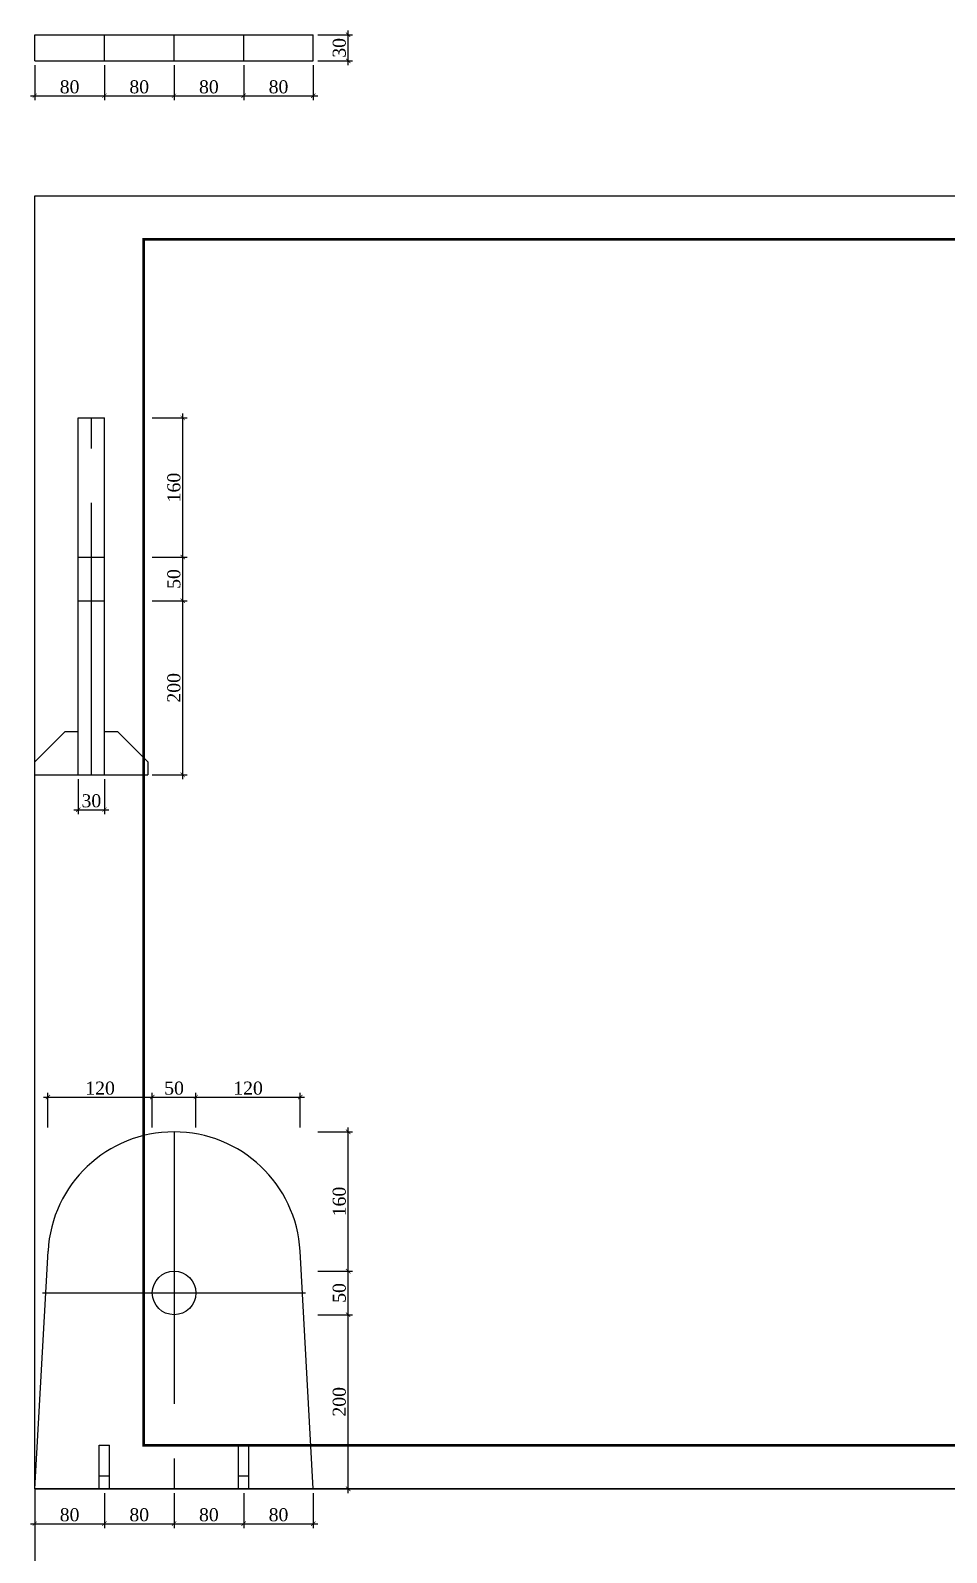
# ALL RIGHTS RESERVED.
# Model space of a CAD drawing. Extents: x -100 to 128588, y -22816 to 33500.
# Drawn here: x -100 to 20950, y -1463 to 33500 of the extents above; entities that cross this region are included whole.
import ezdxf
from ezdxf.enums import TextEntityAlignment as Align

# ---------------------------------------------------------------- set-up
doc = ezdxf.new("R2010")
doc.units = 0
doc.header["$LTSCALE"] = 1000
doc.linetypes.add('CENTER', pattern=[2, 1.25, -0.25, 0.25, -0.25])
doc.layers.get('0').update_dxf_attribs({"linetype": 'CONTINUOUS'})
doc.layers.get('Defpoints').update_dxf_attribs({"linetype": 'CONTINUOUS'})
doc.layers.add('1粗实线', color=1, linetype='CONTINUOUS', lineweight=30)
doc.layers.add('HFZT', color=5, linetype='CONTINUOUS', lineweight=15)
doc.styles.add('dd', font='times.ttf')
doc.styles.add('TSSD_NORM', font='tssdeng.shx', dxfattribs={"width": 0.7, "bigfont": 'hztxt.shx'})
doc.dimstyles.get("Standard").update_dxf_attribs({"dimtxt": 0.18, "dimasz": 0.18, "dimexe": 0.18, "dimexo": 0.0625, "dimgap": 0.09, "dimtad": 0, "dimtih": 1, "dimtoh": 1, "dimdec": 4, "dimzin": 0, "dimdsep": 46, "dimtxsty": 'Standard', "dimcen": 0.09, "dimadec": 0, "dimazin": 0, "dimtfac": 1, "dimtdec": 4, "dimtofl": 0, "dimtmove": 0, "dimatfit": 3, "dimfxl": 1, "dimtolj": 1, "dimtzin": 0, "dimarcsym": 0})

# ---------------------------------------------------------------- blocks, each defined once
blk = doc.blocks.new('DETK')
at = {"color": 7, "linetype": 'Continuous'}
blk.add_lwpolyline([(0, 0), (0, 29700), (42000, 29700), (42000, 0), (0, 0)], dxfattribs=at)
at = {"layer": '1粗实线', "color": 7, "linetype": 'Continuous', "const_width": 60}
blk.add_lwpolyline([(2500, 1000), (2500, 28700), (41000, 28700), (41000, 1000), (2500, 1000)], dxfattribs=at)
at = {"layer": 'HFZT', "color": 2, "style": 'TSSD_NORM', "width": 0.7}
for tag, height, p in [('比例尺', 250, (40275, 3100)), ('图号', 250, (37501, 1700)), ('日期', 250, (40275, 1700)), ('图名', 400, (31926, 1425))]:
    blk.add_attdef(tag, text='', height=height, dxfattribs=at).set_placement(p, align=Align.MIDDLE)
blk = doc.blocks.new('_ArchTick')
at = {"color": 0, "linetype": 'ByBlock', "const_width": 0.15}
blk.add_lwpolyline([(-0.5, -0.5), (0.5, 0.5)], dxfattribs=at)
blk = doc.blocks.new('*D92')
at = {"color": 0, "lineweight": -2, "transparency": 16777216}
for p, q in [((0, -100), (0, -900)), ((1600, -100), (1600, -900)), ((-100, -800), (1700, -800))]:
    blk.add_line(p, q, dxfattribs=at)
at = {"layer": 'Defpoints', "color": 0, "transparency": 16777216}
for p in [(0, 0), (1600, 0), (1600, -800)]:
    blk.add_point(p, dxfattribs=at)
at = {"color": 0, "lineweight": -2, "transparency": 16777216, "xscale": 100, "yscale": 100, "zscale": 100, "rotation": 180}
blk.add_blockref('_ArchTick', (0, -800), dxfattribs=at)
at = {"color": 0, "lineweight": -2, "transparency": 16777216, "xscale": 100, "yscale": 100, "zscale": 100}
blk.add_blockref('_ArchTick', (1600, -800), dxfattribs=at)
at = {"color": 0, "transparency": 16777216, "insert": (800, -597), "char_height": 300, "attachment_point": 5, "style": 'dd'}
blk.add_mtext('\\A1;80', dxfattribs=at)
blk = doc.blocks.new('*D93')
at = {"color": 0, "lineweight": -2, "transparency": 16777216}
for p, q in [((1600, -100), (1600, -900)), ((3200, -100), (3200, -900)), ((1500, -800), (3300, -800))]:
    blk.add_line(p, q, dxfattribs=at)
at = {"layer": 'Defpoints', "color": 0, "transparency": 16777216}
for p in [(1600, 0), (3200, 0), (3200, -800)]:
    blk.add_point(p, dxfattribs=at)
at = {"color": 0, "lineweight": -2, "transparency": 16777216, "xscale": 100, "yscale": 100, "zscale": 100, "rotation": 180}
blk.add_blockref('_ArchTick', (1600, -800), dxfattribs=at)
at = {"color": 0, "lineweight": -2, "transparency": 16777216, "xscale": 100, "yscale": 100, "zscale": 100}
blk.add_blockref('_ArchTick', (3200, -800), dxfattribs=at)
at = {"color": 0, "transparency": 16777216, "insert": (2400, -597), "char_height": 300, "attachment_point": 5, "style": 'dd'}
blk.add_mtext('\\A1;80', dxfattribs=at)
blk = doc.blocks.new('*D94')
at = {"color": 0, "lineweight": -2, "transparency": 16777216}
for p, q in [((3200, -100), (3200, -900)), ((4800, -100), (4800, -900)), ((3100, -800), (4900, -800))]:
    blk.add_line(p, q, dxfattribs=at)
at = {"layer": 'Defpoints', "color": 0, "transparency": 16777216}
for p in [(3200, 0), (4800, 0), (4800, -800)]:
    blk.add_point(p, dxfattribs=at)
at = {"color": 0, "lineweight": -2, "transparency": 16777216, "xscale": 100, "yscale": 100, "zscale": 100, "rotation": 180}
blk.add_blockref('_ArchTick', (3200, -800), dxfattribs=at)
at = {"color": 0, "lineweight": -2, "transparency": 16777216, "xscale": 100, "yscale": 100, "zscale": 100}
blk.add_blockref('_ArchTick', (4800, -800), dxfattribs=at)
at = {"color": 0, "transparency": 16777216, "insert": (4000, -597), "char_height": 300, "attachment_point": 5, "style": 'dd'}
blk.add_mtext('\\A1;80', dxfattribs=at)
blk = doc.blocks.new('*D95')
at = {"color": 0, "lineweight": -2, "transparency": 16777216}
for p, q in [((4800, -100), (4800, -900)), ((6400, -100), (6400, -900)), ((4700, -800), (6500, -800))]:
    blk.add_line(p, q, dxfattribs=at)
at = {"layer": 'Defpoints', "color": 0, "transparency": 16777216}
for p in [(4800, 0), (6400, 0), (6400, -800)]:
    blk.add_point(p, dxfattribs=at)
at = {"color": 0, "lineweight": -2, "transparency": 16777216, "xscale": 100, "yscale": 100, "zscale": 100, "rotation": 180}
blk.add_blockref('_ArchTick', (4800, -800), dxfattribs=at)
at = {"color": 0, "lineweight": -2, "transparency": 16777216, "xscale": 100, "yscale": 100, "zscale": 100}
blk.add_blockref('_ArchTick', (6400, -800), dxfattribs=at)
at = {"color": 0, "transparency": 16777216, "insert": (5600, -597), "char_height": 300, "attachment_point": 5, "style": 'dd'}
blk.add_mtext('\\A1;80', dxfattribs=at)
blk = doc.blocks.new('*D96')
at = {"color": 0, "lineweight": -2, "transparency": 16777216}
for p, q in [((6500, 4000), (7300, 4000)), ((7200, -100), (7200, 4100)), ((6500, 0), (7300, 0))]:
    blk.add_line(p, q, dxfattribs=at)
at = {"layer": 'Defpoints', "color": 0, "transparency": 16777216}
for p in [(6400, 4000), (7200, 4000), (6400, 0)]:
    blk.add_point(p, dxfattribs=at)
at = {"color": 0, "lineweight": -2, "transparency": 16777216, "xscale": 100, "yscale": 100, "zscale": 100}
for p, rotation in [((7200, 4000), 90), ((7200, 0), 270)]:
    blk.add_blockref('_ArchTick', p, dxfattribs=dict(at, rotation=rotation))
at = {"color": 0, "transparency": 16777216, "insert": (6997, 2000), "char_height": 300, "attachment_point": 5, "rotation": 90, "style": 'dd'}
blk.add_mtext('\\A1;200', dxfattribs=at)
blk = doc.blocks.new('*D97')
at = {"color": 0, "lineweight": -2, "transparency": 16777216}
for p, q in [((6500, 5000), (7300, 5000)), ((7200, 3900), (7200, 5100)), ((6500, 4000), (7300, 4000))]:
    blk.add_line(p, q, dxfattribs=at)
at = {"layer": 'Defpoints', "color": 0, "transparency": 16777216}
for p in [(6400, 5000), (7200, 5000), (6400, 4000)]:
    blk.add_point(p, dxfattribs=at)
at = {"color": 0, "lineweight": -2, "transparency": 16777216, "xscale": 100, "yscale": 100, "zscale": 100}
for p, rotation in [((7200, 5000), 90), ((7200, 4000), 270)]:
    blk.add_blockref('_ArchTick', p, dxfattribs=dict(at, rotation=rotation))
at = {"color": 0, "transparency": 16777216, "insert": (6997, 4500), "char_height": 300, "attachment_point": 5, "rotation": 90, "style": 'dd'}
blk.add_mtext('\\A1;50', dxfattribs=at)
blk = doc.blocks.new('*D98')
at = {"color": 0, "lineweight": -2, "transparency": 16777216}
for p, q in [((6500, 8200), (7300, 8200)), ((7200, 4900), (7200, 8300)), ((6500, 5000), (7300, 5000))]:
    blk.add_line(p, q, dxfattribs=at)
at = {"layer": 'Defpoints', "color": 0, "transparency": 16777216}
for p in [(6400, 8200), (7200, 8200), (6400, 5000)]:
    blk.add_point(p, dxfattribs=at)
at = {"color": 0, "lineweight": -2, "transparency": 16777216, "xscale": 100, "yscale": 100, "zscale": 100}
for p, rotation in [((7200, 8200), 90), ((7200, 5000), 270)]:
    blk.add_blockref('_ArchTick', p, dxfattribs=dict(at, rotation=rotation))
at = {"color": 0, "transparency": 16777216, "insert": (6997, 6600), "char_height": 300, "attachment_point": 5, "rotation": 90, "style": 'dd'}
blk.add_mtext('\\A1;160', dxfattribs=at)
blk = doc.blocks.new('*D99')
at = {"color": 0, "lineweight": -2, "transparency": 16777216}
for p, q in [((300, 8300), (300, 9100)), ((2700, 8300), (2700, 9100)), ((200, 9000), (2800, 9000))]:
    blk.add_line(p, q, dxfattribs=at)
at = {"layer": 'Defpoints', "color": 0, "transparency": 16777216}
for p in [(2700, 9000), (300, 8200), (2700, 8200)]:
    blk.add_point(p, dxfattribs=at)
at = {"color": 0, "lineweight": -2, "transparency": 16777216, "xscale": 100, "yscale": 100, "zscale": 100, "rotation": 180}
blk.add_blockref('_ArchTick', (300, 9000), dxfattribs=at)
at = {"color": 0, "lineweight": -2, "transparency": 16777216, "xscale": 100, "yscale": 100, "zscale": 100}
blk.add_blockref('_ArchTick', (2700, 9000), dxfattribs=at)
at = {"color": 0, "transparency": 16777216, "insert": (1500, 9203), "char_height": 300, "attachment_point": 5, "style": 'dd'}
blk.add_mtext('\\A1;120', dxfattribs=at)
blk = doc.blocks.new('*D100')
at = {"color": 0, "lineweight": -2, "transparency": 16777216}
for p, q in [((2700, 8300), (2700, 9100)), ((3700, 8300), (3700, 9100)), ((2600, 9000), (3800, 9000))]:
    blk.add_line(p, q, dxfattribs=at)
at = {"layer": 'Defpoints', "color": 0, "transparency": 16777216}
for p in [(3700, 9000), (2700, 8200), (3700, 8200)]:
    blk.add_point(p, dxfattribs=at)
at = {"color": 0, "lineweight": -2, "transparency": 16777216, "xscale": 100, "yscale": 100, "zscale": 100, "rotation": 180}
blk.add_blockref('_ArchTick', (2700, 9000), dxfattribs=at)
at = {"color": 0, "lineweight": -2, "transparency": 16777216, "xscale": 100, "yscale": 100, "zscale": 100}
blk.add_blockref('_ArchTick', (3700, 9000), dxfattribs=at)
at = {"color": 0, "transparency": 16777216, "insert": (3200, 9203), "char_height": 300, "attachment_point": 5, "style": 'dd'}
blk.add_mtext('\\A1;50', dxfattribs=at)
blk = doc.blocks.new('*D101')
at = {"color": 0, "lineweight": -2, "transparency": 16777216}
for p, q in [((3700, 8300), (3700, 9100)), ((6100, 8300), (6100, 9100)), ((3600, 9000), (6200, 9000))]:
    blk.add_line(p, q, dxfattribs=at)
at = {"layer": 'Defpoints', "color": 0, "transparency": 16777216}
for p in [(6100, 9000), (3700, 8200), (6100, 8200)]:
    blk.add_point(p, dxfattribs=at)
at = {"color": 0, "lineweight": -2, "transparency": 16777216, "xscale": 100, "yscale": 100, "zscale": 100, "rotation": 180}
blk.add_blockref('_ArchTick', (3700, 9000), dxfattribs=at)
at = {"color": 0, "lineweight": -2, "transparency": 16777216, "xscale": 100, "yscale": 100, "zscale": 100}
blk.add_blockref('_ArchTick', (6100, 9000), dxfattribs=at)
at = {"color": 0, "transparency": 16777216, "insert": (4900, 9203), "char_height": 300, "attachment_point": 5, "style": 'dd'}
blk.add_mtext('\\A1;120', dxfattribs=at)
blk = doc.blocks.new('*D102')
at = {"color": 0, "lineweight": -2, "transparency": 16777216}
for p, q in [((1000, 16300), (1000, 15500)), ((1600, 16300), (1600, 15500)), ((900, 15600), (1700, 15600))]:
    blk.add_line(p, q, dxfattribs=at)
at = {"layer": 'Defpoints', "color": 0, "transparency": 16777216}
for p in [(1000, 16400), (1600, 16400), (1600, 15600)]:
    blk.add_point(p, dxfattribs=at)
at = {"color": 0, "lineweight": -2, "transparency": 16777216, "xscale": 100, "yscale": 100, "zscale": 100, "rotation": 180}
blk.add_blockref('_ArchTick', (1000, 15600), dxfattribs=at)
at = {"color": 0, "lineweight": -2, "transparency": 16777216, "xscale": 100, "yscale": 100, "zscale": 100}
blk.add_blockref('_ArchTick', (1600, 15600), dxfattribs=at)
at = {"color": 0, "transparency": 16777216, "insert": (1300, 15803), "char_height": 300, "attachment_point": 5, "style": 'dd'}
blk.add_mtext('\\A1;30', dxfattribs=at)
blk = doc.blocks.new('*D103')
at = {"color": 0, "lineweight": -2, "transparency": 16777216}
for p, q in [((2700, 20400), (3500, 20400)), ((3400, 16300), (3400, 20500)), ((2700, 16400), (3500, 16400))]:
    blk.add_line(p, q, dxfattribs=at)
at = {"layer": 'Defpoints', "color": 0, "transparency": 16777216}
for p in [(2600, 20400), (3400, 20400), (2600, 16400)]:
    blk.add_point(p, dxfattribs=at)
at = {"color": 0, "lineweight": -2, "transparency": 16777216, "xscale": 100, "yscale": 100, "zscale": 100}
for p, rotation in [((3400, 20400), 90), ((3400, 16400), 270)]:
    blk.add_blockref('_ArchTick', p, dxfattribs=dict(at, rotation=rotation))
at = {"color": 0, "transparency": 16777216, "insert": (3197, 18400), "char_height": 300, "attachment_point": 5, "rotation": 90, "style": 'dd'}
blk.add_mtext('\\A1;200', dxfattribs=at)
blk = doc.blocks.new('*D104')
at = {"color": 0, "lineweight": -2, "transparency": 16777216}
for p, q in [((2700, 21400), (3500, 21400)), ((3400, 20300), (3400, 21500)), ((2700, 20400), (3500, 20400))]:
    blk.add_line(p, q, dxfattribs=at)
at = {"layer": 'Defpoints', "color": 0, "transparency": 16777216}
for p in [(2600, 21400), (3400, 21400), (2600, 20400)]:
    blk.add_point(p, dxfattribs=at)
at = {"color": 0, "lineweight": -2, "transparency": 16777216, "xscale": 100, "yscale": 100, "zscale": 100}
for p, rotation in [((3400, 21400), 90), ((3400, 20400), 270)]:
    blk.add_blockref('_ArchTick', p, dxfattribs=dict(at, rotation=rotation))
at = {"color": 0, "transparency": 16777216, "insert": (3197, 20900), "char_height": 300, "attachment_point": 5, "rotation": 90, "style": 'dd'}
blk.add_mtext('\\A1;50', dxfattribs=at)
blk = doc.blocks.new('*D105')
at = {"color": 0, "lineweight": -2, "transparency": 16777216}
for p, q in [((2700, 24600), (3500, 24600)), ((3400, 21300), (3400, 24700)), ((2700, 21400), (3500, 21400))]:
    blk.add_line(p, q, dxfattribs=at)
at = {"layer": 'Defpoints', "color": 0, "transparency": 16777216}
for p in [(2600, 24600), (3400, 24600), (2600, 21400)]:
    blk.add_point(p, dxfattribs=at)
at = {"color": 0, "lineweight": -2, "transparency": 16777216, "xscale": 100, "yscale": 100, "zscale": 100}
for p, rotation in [((3400, 24600), 90), ((3400, 21400), 270)]:
    blk.add_blockref('_ArchTick', p, dxfattribs=dict(at, rotation=rotation))
at = {"color": 0, "transparency": 16777216, "insert": (3197, 23000), "char_height": 300, "attachment_point": 5, "rotation": 90, "style": 'dd'}
blk.add_mtext('\\A1;160', dxfattribs=at)
blk = doc.blocks.new('*D106')
at = {"color": 0, "lineweight": -2, "transparency": 16777216}
for p, q in [((0, 32700), (0, 31900)), ((1600, 32700), (1600, 31900)), ((-100, 32000), (1700, 32000))]:
    blk.add_line(p, q, dxfattribs=at)
at = {"layer": 'Defpoints', "color": 0, "transparency": 16777216}
for p in [(0, 32800), (1600, 32800), (1600, 32000)]:
    blk.add_point(p, dxfattribs=at)
at = {"color": 0, "lineweight": -2, "transparency": 16777216, "xscale": 100, "yscale": 100, "zscale": 100, "rotation": 180}
blk.add_blockref('_ArchTick', (0, 32000), dxfattribs=at)
at = {"color": 0, "lineweight": -2, "transparency": 16777216, "xscale": 100, "yscale": 100, "zscale": 100}
blk.add_blockref('_ArchTick', (1600, 32000), dxfattribs=at)
at = {"color": 0, "transparency": 16777216, "insert": (800, 32203), "char_height": 300, "attachment_point": 5, "style": 'dd'}
blk.add_mtext('\\A1;80', dxfattribs=at)
blk = doc.blocks.new('*D107')
at = {"color": 0, "lineweight": -2, "transparency": 16777216}
for p, q in [((1600, 32700), (1600, 31900)), ((3200, 32700), (3200, 31900)), ((1500, 32000), (3300, 32000))]:
    blk.add_line(p, q, dxfattribs=at)
at = {"layer": 'Defpoints', "color": 0, "transparency": 16777216}
for p in [(1600, 32800), (3200, 32800), (3200, 32000)]:
    blk.add_point(p, dxfattribs=at)
at = {"color": 0, "lineweight": -2, "transparency": 16777216, "xscale": 100, "yscale": 100, "zscale": 100, "rotation": 180}
blk.add_blockref('_ArchTick', (1600, 32000), dxfattribs=at)
at = {"color": 0, "lineweight": -2, "transparency": 16777216, "xscale": 100, "yscale": 100, "zscale": 100}
blk.add_blockref('_ArchTick', (3200, 32000), dxfattribs=at)
at = {"color": 0, "transparency": 16777216, "insert": (2400, 32203), "char_height": 300, "attachment_point": 5, "style": 'dd'}
blk.add_mtext('\\A1;80', dxfattribs=at)
blk = doc.blocks.new('*D108')
at = {"color": 0, "lineweight": -2, "transparency": 16777216}
for p, q in [((3200, 32700), (3200, 31900)), ((4800, 32700), (4800, 31900)), ((3100, 32000), (4900, 32000))]:
    blk.add_line(p, q, dxfattribs=at)
at = {"layer": 'Defpoints', "color": 0, "transparency": 16777216}
for p in [(3200, 32800), (4800, 32800), (4800, 32000)]:
    blk.add_point(p, dxfattribs=at)
at = {"color": 0, "lineweight": -2, "transparency": 16777216, "xscale": 100, "yscale": 100, "zscale": 100, "rotation": 180}
blk.add_blockref('_ArchTick', (3200, 32000), dxfattribs=at)
at = {"color": 0, "lineweight": -2, "transparency": 16777216, "xscale": 100, "yscale": 100, "zscale": 100}
blk.add_blockref('_ArchTick', (4800, 32000), dxfattribs=at)
at = {"color": 0, "transparency": 16777216, "insert": (4000, 32203), "char_height": 300, "attachment_point": 5, "style": 'dd'}
blk.add_mtext('\\A1;80', dxfattribs=at)
blk = doc.blocks.new('*D109')
at = {"color": 0, "lineweight": -2, "transparency": 16777216}
for p, q in [((4800, 32700), (4800, 31900)), ((6400, 32700), (6400, 31900)), ((4700, 32000), (6500, 32000))]:
    blk.add_line(p, q, dxfattribs=at)
at = {"layer": 'Defpoints', "color": 0, "transparency": 16777216}
for p in [(4800, 32800), (6400, 32800), (6400, 32000)]:
    blk.add_point(p, dxfattribs=at)
at = {"color": 0, "lineweight": -2, "transparency": 16777216, "xscale": 100, "yscale": 100, "zscale": 100, "rotation": 180}
blk.add_blockref('_ArchTick', (4800, 32000), dxfattribs=at)
at = {"color": 0, "lineweight": -2, "transparency": 16777216, "xscale": 100, "yscale": 100, "zscale": 100}
blk.add_blockref('_ArchTick', (6400, 32000), dxfattribs=at)
at = {"color": 0, "transparency": 16777216, "insert": (5600, 32203), "char_height": 300, "attachment_point": 5, "style": 'dd'}
blk.add_mtext('\\A1;80', dxfattribs=at)
blk = doc.blocks.new('*D110')
at = {"color": 0, "lineweight": -2, "transparency": 16777216}
for p, q in [((6500, 33400), (7300, 33400)), ((7200, 32700), (7200, 33500)), ((6500, 32800), (7300, 32800))]:
    blk.add_line(p, q, dxfattribs=at)
at = {"layer": 'Defpoints', "color": 0, "transparency": 16777216}
for p in [(6400, 33400), (7200, 33400), (6400, 32800)]:
    blk.add_point(p, dxfattribs=at)
at = {"color": 0, "lineweight": -2, "transparency": 16777216, "xscale": 100, "yscale": 100, "zscale": 100}
for p, rotation in [((7200, 33400), 90), ((7200, 32800), 270)]:
    blk.add_blockref('_ArchTick', p, dxfattribs=dict(at, rotation=rotation))
at = {"color": 0, "transparency": 16777216, "insert": (6997, 33100), "char_height": 300, "attachment_point": 5, "rotation": 90, "style": 'dd'}
blk.add_mtext('\\A1;30', dxfattribs=at)

msp = doc.modelspace()

# ---------------------------------------------------------------- linework, layer by layer
for p, q in [((0, 33400), (6400, 33400)), ((0, 32800), (0, 33400)), ((1600, 32800), (1600, 33400)), ((3200, 32800), (3200, 33400)), ((4800, 32800), (4800, 33400)), ((6400, 32800), (6400, 33400)), ((0, 32800), (6400, 32800)), ((1000, 16400), (1000, 24600)), ((1000, 24600), (1600, 24600)), ((1600, 16400), (1600, 24600)), ((1000, 21400), (1600, 21400)), ((1000, 20400), (1600, 20400)), ((0, 16700), (700, 17400)), ((700, 17400), (1000, 17400)), ((1600, 17400), (1900, 17400)), ((1900, 17400), (2600, 16700)), ((0, 16400), (0, 16700)), ((2600, 16700), (2600, 16400)), ((0, 16400), (1000, 16400)), ((1000, 16400), (1600, 16400)), ((1600, 16400), (2600, 16400)), ((0, 0), (304.49685, 5461.43586)), ((6400, 0), (6095.50315, 5461.43586)), ((1480, 0), (1480, 1000)), ((1480, 1000), (1720, 1000)), ((1720, 0), (1720, 1000)), ((4680, 0), (4680, 1000)), ((4680, 1000), (4920, 1000)), ((4920, 0), (4920, 1000)), ((0, 0), (0, -22815.76142)), ((0, 0), (40249.42395, 0)), ((0, 0), (6400, 0)), ((1480, 300), (1720, 300)), ((4680, 300), (4920, 300))]:
    msp.add_line(p, q)
at = {"linetype": 'CENTER', "ltscale": 5}
for p, q in [((1300, 16400), (1300, 24600)), ((3200, 8200), (3200, 0)), ((180, 4500), (6220, 4500))]:
    msp.add_line(p, q, dxfattribs=at)
msp.add_circle((3200, 4500), 500)
msp.add_arc((3200, 5300), 2900, 3.191164621, 176.808835379)

# ---------------------------------------------------------------- block references
msp.add_blockref('DETK', (0, 0))

# ---------------------------------------------------------------- dimensions: what is measured, and where the dimension line sits
for p1, p2, distance, text, override, picture, middle in [((6400, 32800), (6400, 33400), -800, '30', {"dimtxt": 300, "dimasz": 100, "dimexe": 100, "dimexo": 100, "dimgap": 50, "dimtad": 1, "dimjust": 0, "dimtih": 0, "dimtxsty": 'dd', "dimblk1": 'ArchTick', "dimblk2": 'ArchTick', "dimsah": 1, "dimdle": 100}, '*D110', (6997.40447, 33100)), ((0, 32800), (1600, 32800), -800, '80', {"dimtxt": 300, "dimasz": 100, "dimexe": 100, "dimexo": 100, "dimgap": 50, "dimtad": 1, "dimjust": 0, "dimtih": 0, "dimtxsty": 'dd', "dimblk1": 'ArchTick', "dimblk2": 'ArchTick', "dimsah": 1, "dimdle": 100}, '*D106', (800, 32202.59553)), ((1600, 32800), (3200, 32800), -800, '80', {"dimtxt": 300, "dimasz": 100, "dimexe": 100, "dimexo": 100, "dimgap": 50, "dimtad": 1, "dimjust": 0, "dimtih": 0, "dimtxsty": 'dd', "dimblk1": 'ArchTick', "dimblk2": 'ArchTick', "dimsah": 1, "dimdle": 100}, '*D107', (2400, 32202.59553)), ((3200, 32800), (4800, 32800), -800, '80', {"dimtxt": 300, "dimasz": 100, "dimexe": 100, "dimexo": 100, "dimgap": 50, "dimtad": 1, "dimjust": 0, "dimtih": 0, "dimtxsty": 'dd', "dimblk1": 'ArchTick', "dimblk2": 'ArchTick', "dimsah": 1, "dimdle": 100}, '*D108', (4000, 32202.59553)), ((4800, 32800), (6400, 32800), -800, '80', {"dimtxt": 300, "dimasz": 100, "dimexe": 100, "dimexo": 100, "dimgap": 50, "dimtad": 1, "dimjust": 0, "dimtih": 0, "dimtxsty": 'dd', "dimblk1": 'ArchTick', "dimblk2": 'ArchTick', "dimsah": 1, "dimdle": 100}, '*D109', (5600, 32202.59553)), ((2600, 21400), (2600, 24600), -800, '160', {"dimtxt": 300, "dimasz": 100, "dimexe": 100, "dimexo": 100, "dimgap": 50, "dimtad": 1, "dimjust": 0, "dimtih": 0, "dimtxsty": 'dd', "dimblk1": 'ArchTick', "dimblk2": 'ArchTick', "dimsah": 1, "dimdle": 100}, '*D105', (3197.40447, 23000)), ((2600, 20400), (2600, 21400), -800, '50', {"dimtxt": 300, "dimasz": 100, "dimexe": 100, "dimexo": 100, "dimgap": 50, "dimtad": 1, "dimjust": 0, "dimtih": 0, "dimtxsty": 'dd', "dimblk1": 'ArchTick', "dimblk2": 'ArchTick', "dimsah": 1, "dimdle": 100}, '*D104', (3197.40447, 20900)), ((2600, 16400), (2600, 20400), -800, '200', {"dimtxt": 300, "dimasz": 100, "dimexe": 100, "dimexo": 100, "dimgap": 50, "dimtad": 1, "dimjust": 0, "dimtih": 0, "dimtxsty": 'dd', "dimblk1": 'ArchTick', "dimblk2": 'ArchTick', "dimsah": 1, "dimdle": 100}, '*D103', (3197.40447, 18400)), ((1000, 16400), (1600, 16400), -800, '30', {"dimtxt": 300, "dimasz": 100, "dimexe": 100, "dimexo": 100, "dimgap": 50, "dimtad": 1, "dimjust": 0, "dimtih": 0, "dimtxsty": 'dd', "dimblk1": 'ArchTick', "dimblk2": 'ArchTick', "dimsah": 1, "dimdle": 100}, '*D102', (1300, 15802.59553)), ((300, 8200), (2700, 8200), 800, '120', {"dimtxt": 300, "dimasz": 100, "dimexe": 100, "dimexo": 100, "dimgap": 50, "dimtad": 1, "dimjust": 0, "dimtih": 1, "dimtxsty": 'dd', "dimblk1": 'ArchTick', "dimblk2": 'ArchTick', "dimsah": 1, "dimdle": 100}, '*D99', (1500, 9202.59553)), ((2700, 8200), (3700, 8200), 800, '50', {"dimtxt": 300, "dimasz": 100, "dimexe": 100, "dimexo": 100, "dimgap": 50, "dimtad": 1, "dimjust": 0, "dimtih": 1, "dimtxsty": 'dd', "dimblk1": 'ArchTick', "dimblk2": 'ArchTick', "dimsah": 1, "dimdle": 100}, '*D100', (3200, 9202.59553)), ((3700, 8200), (6100, 8200), 800, '120', {"dimtxt": 300, "dimasz": 100, "dimexe": 100, "dimexo": 100, "dimgap": 50, "dimtad": 1, "dimjust": 0, "dimtih": 1, "dimtxsty": 'dd', "dimblk1": 'ArchTick', "dimblk2": 'ArchTick', "dimsah": 1, "dimdle": 100}, '*D101', (4900, 9202.59553)), ((6400, 5000), (6400, 8200), -800, '160', {"dimtxt": 300, "dimasz": 100, "dimexe": 100, "dimexo": 100, "dimgap": 50, "dimtad": 1, "dimjust": 0, "dimtih": 0, "dimtxsty": 'dd', "dimblk1": 'ArchTick', "dimblk2": 'ArchTick', "dimsah": 1, "dimdle": 100}, '*D98', (6997.40447, 6600)), ((6400, 4000), (6400, 5000), -800, '50', {"dimtxt": 300, "dimasz": 100, "dimexe": 100, "dimexo": 100, "dimgap": 50, "dimtad": 1, "dimjust": 0, "dimtih": 0, "dimtxsty": 'dd', "dimblk1": 'ArchTick', "dimblk2": 'ArchTick', "dimsah": 1, "dimdle": 100}, '*D97', (6997.40447, 4500)), ((6400, 0), (6400, 4000), -800, '200', {"dimtxt": 300, "dimasz": 100, "dimexe": 100, "dimexo": 100, "dimgap": 50, "dimtad": 1, "dimjust": 0, "dimtih": 0, "dimtxsty": 'dd', "dimblk1": 'ArchTick', "dimblk2": 'ArchTick', "dimsah": 1, "dimdle": 100}, '*D96', (6997.40447, 2000)), ((0, 0), (1600, 0), -800, '80', {"dimtxt": 300, "dimasz": 100, "dimexe": 100, "dimexo": 100, "dimgap": 50, "dimtad": 1, "dimjust": 0, "dimtih": 0, "dimtxsty": 'dd', "dimblk1": 'ArchTick', "dimblk2": 'ArchTick', "dimsah": 1, "dimdle": 100}, '*D92', (800, -597.40447)), ((1600, 0), (3200, 0), -800, '80', {"dimtxt": 300, "dimasz": 100, "dimexe": 100, "dimexo": 100, "dimgap": 50, "dimtad": 1, "dimjust": 0, "dimtih": 0, "dimtxsty": 'dd', "dimblk1": 'ArchTick', "dimblk2": 'ArchTick', "dimsah": 1, "dimdle": 100}, '*D93', (2400, -597.40447)), ((3200, 0), (4800, 0), -800, '80', {"dimtxt": 300, "dimasz": 100, "dimexe": 100, "dimexo": 100, "dimgap": 50, "dimtad": 1, "dimjust": 0, "dimtih": 0, "dimtxsty": 'dd', "dimblk1": 'ArchTick', "dimblk2": 'ArchTick', "dimsah": 1, "dimdle": 100}, '*D94', (4000, -597.40447)), ((4800, 0), (6400, 0), -800, '80', {"dimtxt": 300, "dimasz": 100, "dimexe": 100, "dimexo": 100, "dimgap": 50, "dimtad": 1, "dimjust": 0, "dimtih": 0, "dimtxsty": 'dd', "dimblk1": 'ArchTick', "dimblk2": 'ArchTick', "dimsah": 1, "dimdle": 100}, '*D95', (5600, -597.40447))]:
    dim = msp.add_aligned_dim(p1=p1, p2=p2, distance=distance, text=text, dimstyle='Standard', override=override)
    dim.commit()
    dim.dimension.update_dxf_attribs({"geometry": picture, "text_midpoint": middle})

doc.saveas('drawing.dxf')
